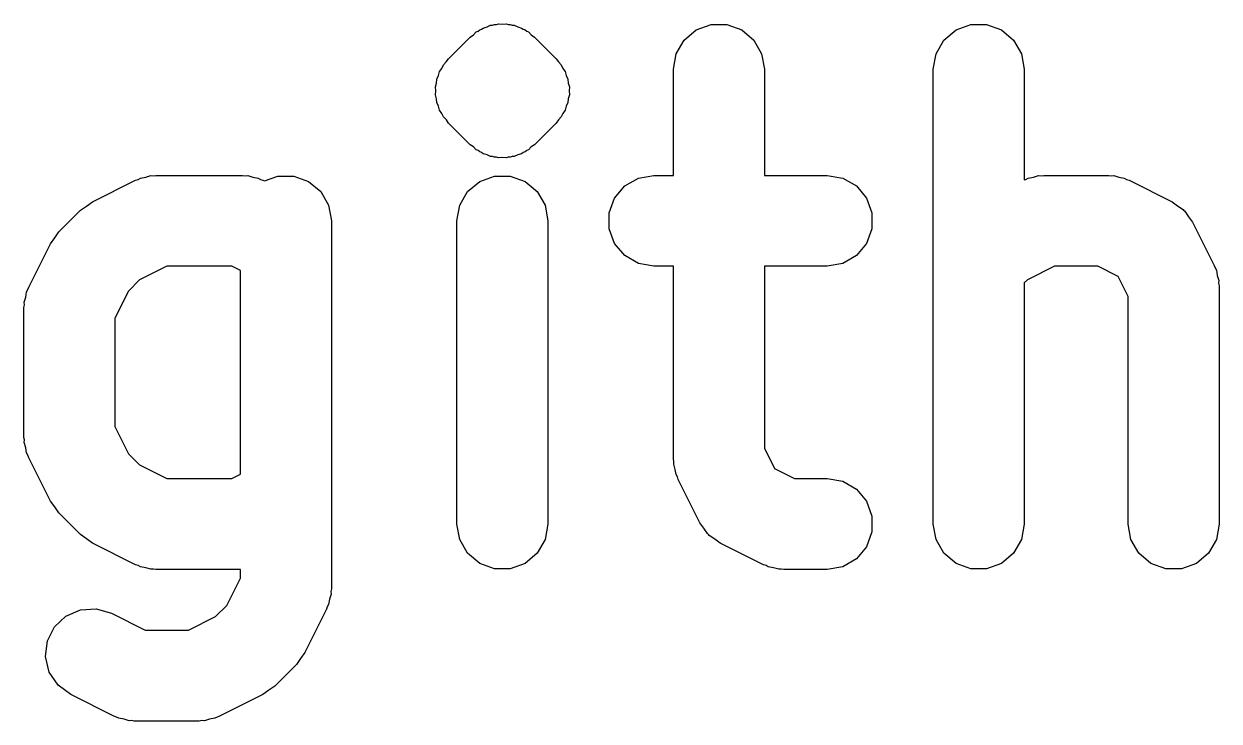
# Model space of a CAD drawing. Extents: x -0.1 to 56.2, y -70.1 to 0.1.
# Drawn here: x 18.05 to 21.993, y -17.554 to -15.254 of the extents above; entities that cross this region are included whole.
import ezdxf

# ---------------------------------------------------------------- set-up
doc = ezdxf.new("R2010")
doc.units = 0
doc.header["$MEASUREMENT"] = 0
doc.layers.add('BLACK', color=7, linetype='CONTINUOUS')

msp = doc.modelspace()

# ---------------------------------------------------------------- linework, layer by layer
at = {"layer": 'BLACK', "linetype": 'CONTINUOUS'}
for p, q in [((19.5779, -15.2642), (19.5897, -15.2587)), ((19.5897, -15.2587), (19.5963, -15.2581)), ((19.5963, -15.2581), (19.6025, -15.2558)), ((19.6025, -15.2558), (19.6091, -15.2558)), ((19.6091, -15.2558), (19.6155, -15.2541)), ((19.6155, -15.2541), (19.6286, -15.2553)), ((19.6286, -15.2553), (19.6416, -15.2541)), ((19.6416, -15.2541), (19.648, -15.2558)), ((19.648, -15.2558), (19.6546, -15.2558)), ((19.6546, -15.2558), (19.6608, -15.2581)), ((19.6608, -15.2581), (19.6674, -15.2587)), ((19.6674, -15.2587), (19.6793, -15.2642)), ((20.2679, -15.2737), (20.3168, -15.2558)), ((20.3168, -15.2558), (20.3689, -15.2558)), ((20.3689, -15.2558), (20.4179, -15.2737)), ((21.125, -15.2737), (21.174, -15.2558)), ((21.174, -15.2558), (21.226, -15.2558)), ((21.226, -15.2558), (21.275, -15.2737)), ((19.4511, -15.3689), (19.5225, -15.2975)), ((19.5225, -15.2975), (19.5333, -15.29)), ((19.5333, -15.29), (19.5425, -15.2807)), ((19.5425, -15.2807), (19.5485, -15.2779)), ((19.5485, -15.2779), (19.5536, -15.2737)), ((19.5536, -15.2737), (19.5598, -15.2714)), ((19.5598, -15.2714), (19.5652, -15.2676)), ((19.5652, -15.2676), (19.5779, -15.2642)), ((19.6793, -15.2642), (19.692, -15.2676)), ((19.692, -15.2676), (19.6974, -15.2714)), ((19.6974, -15.2714), (19.7036, -15.2737)), ((19.7036, -15.2737), (19.7086, -15.2779)), ((19.7086, -15.2779), (19.7146, -15.2807)), ((19.7146, -15.2807), (19.7239, -15.29)), ((19.7239, -15.29), (19.7346, -15.2975)), ((19.7346, -15.2975), (19.8061, -15.3689)), ((20.2279, -15.3072), (20.2679, -15.2737)), ((20.4179, -15.2737), (20.4578, -15.3072)), ((21.0851, -15.3072), (21.125, -15.2737)), ((21.275, -15.2737), (21.3149, -15.3072)), ((20.2019, -15.3523), (20.2279, -15.3072)), ((20.4578, -15.3072), (20.4838, -15.3523)), ((21.059, -15.3523), (21.0851, -15.3072)), ((21.3149, -15.3072), (21.341, -15.3523)), ((19.4435, -15.3797), (19.4511, -15.3689)), ((19.8061, -15.3689), (19.8136, -15.3797)), ((20.1929, -15.4036), (20.2019, -15.3523)), ((20.4838, -15.3523), (20.4929, -15.4036)), ((21.05, -15.4036), (21.059, -15.3523)), ((21.341, -15.3523), (21.35, -15.4036)), ((19.4178, -15.4243), (19.4212, -15.4116)), ((19.4212, -15.4116), (19.4287, -15.4009)), ((19.4287, -15.4009), (19.4343, -15.389)), ((19.4343, -15.389), (19.4435, -15.3797)), ((19.8136, -15.3797), (19.8229, -15.389)), ((19.8229, -15.389), (19.8284, -15.4009)), ((19.8284, -15.4009), (19.8359, -15.4116)), ((19.8359, -15.4116), (19.8393, -15.4243)), ((20.1929, -15.7536), (20.1929, -15.4036)), ((20.4929, -15.4036), (20.4929, -15.7536)), ((21.05, -16.9036), (21.05, -15.4036)), ((21.35, -15.4036), (21.35, -15.7686)), ((19.4077, -15.4619), (19.4111, -15.4493)), ((19.4111, -15.4493), (19.4123, -15.4362)), ((19.4123, -15.4362), (19.4178, -15.4243)), ((19.8393, -15.4243), (19.8449, -15.4362)), ((19.8449, -15.4362), (19.846, -15.4493)), ((19.846, -15.4493), (19.8494, -15.4619)), ((19.4089, -15.475), (19.4077, -15.4619)), ((19.4077, -15.4881), (19.4089, -15.475)), ((19.4111, -15.5008), (19.4077, -15.4881)), ((19.8494, -15.4881), (19.846, -15.5008)), ((19.8494, -15.4619), (19.8483, -15.475)), ((19.8483, -15.475), (19.8494, -15.4881)), ((19.4123, -15.5138), (19.4111, -15.5008)), ((19.4178, -15.5257), (19.4123, -15.5138)), ((19.4212, -15.5384), (19.4178, -15.5257)), ((19.8393, -15.5257), (19.8359, -15.5384)), ((19.8449, -15.5138), (19.8393, -15.5257)), ((19.846, -15.5008), (19.8449, -15.5138)), ((19.4287, -15.5491), (19.4212, -15.5384)), ((19.4343, -15.561), (19.4287, -15.5491)), ((19.4436, -15.5703), (19.4343, -15.561)), ((19.4511, -15.5811), (19.4436, -15.5703)), ((19.8136, -15.5703), (19.8061, -15.5811)), ((19.8229, -15.561), (19.8136, -15.5703)), ((19.8284, -15.5491), (19.8229, -15.561)), ((19.8359, -15.5384), (19.8284, -15.5491)), ((19.5225, -15.6525), (19.4511, -15.5811)), ((19.8061, -15.5811), (19.7346, -15.6525)), ((19.5333, -15.66), (19.5225, -15.6525)), ((19.7346, -15.6525), (19.7239, -15.66)), ((19.5425, -15.6693), (19.5333, -15.66)), ((19.5485, -15.6721), (19.5425, -15.6693)), ((19.5536, -15.6763), (19.5485, -15.6721)), ((19.5598, -15.6786), (19.5536, -15.6763)), ((19.5652, -15.6824), (19.5598, -15.6786)), ((19.5779, -15.6858), (19.5652, -15.6824)), ((19.5897, -15.6913), (19.5779, -15.6858)), ((19.5963, -15.6919), (19.5897, -15.6913)), ((19.6025, -15.6941), (19.5963, -15.6919)), ((19.6608, -15.6919), (19.6546, -15.6941)), ((19.6674, -15.6913), (19.6608, -15.6919)), ((19.6793, -15.6858), (19.6674, -15.6913)), ((19.692, -15.6824), (19.6793, -15.6858)), ((19.6974, -15.6786), (19.692, -15.6824)), ((19.7036, -15.6763), (19.6974, -15.6786)), ((19.7086, -15.6721), (19.7036, -15.6763)), ((19.7146, -15.6693), (19.7086, -15.6721)), ((19.7239, -15.66), (19.7146, -15.6693)), ((19.6091, -15.6941), (19.6025, -15.6941)), ((19.6155, -15.6959), (19.6091, -15.6941)), ((19.6286, -15.6947), (19.6155, -15.6959)), ((19.6416, -15.6959), (19.6286, -15.6947)), ((19.648, -15.6941), (19.6416, -15.6959)), ((19.6546, -15.6941), (19.648, -15.6941)), ((18.2758, -15.8408), (18.4186, -15.7694)), ((18.4186, -15.7694), (18.4269, -15.7669)), ((18.4269, -15.7669), (18.4344, -15.7626)), ((18.4344, -15.7626), (18.4517, -15.7596)), ((18.4517, -15.7596), (18.4686, -15.7546)), ((18.4686, -15.7546), (18.4772, -15.7551)), ((18.4772, -15.7551), (18.4857, -15.7536)), ((18.4857, -15.7536), (18.7714, -15.7536)), ((18.7714, -15.7536), (18.7799, -15.7551)), ((18.7799, -15.7551), (18.7886, -15.7546)), ((18.7886, -15.7546), (18.8054, -15.7596)), ((18.8054, -15.7596), (18.8227, -15.7626)), ((18.8227, -15.7626), (18.8302, -15.7669)), ((18.8302, -15.7669), (18.8385, -15.7694)), ((18.8385, -15.7694), (18.8438, -15.772)), ((18.8438, -15.772), (18.8882, -15.7558)), ((18.8882, -15.7558), (18.9403, -15.7558)), ((18.9403, -15.7558), (18.9893, -15.7737)), ((19.5536, -15.7737), (19.6025, -15.7558)), ((19.6025, -15.7558), (19.6546, -15.7558)), ((19.6546, -15.7558), (19.7036, -15.7737)), ((20.0322, -15.7887), (20.0773, -15.7626)), ((20.0773, -15.7626), (20.1286, -15.7536)), ((20.1286, -15.7536), (20.1929, -15.7536)), ((20.4929, -15.7536), (20.7, -15.7536)), ((20.7, -15.7536), (20.7513, -15.7626)), ((20.7513, -15.7626), (20.7964, -15.7887)), ((21.35, -15.7686), (21.3555, -15.7669)), ((21.3555, -15.7669), (21.363, -15.7626)), ((21.363, -15.7626), (21.3803, -15.7596)), ((21.3803, -15.7596), (21.3971, -15.7546)), ((21.3971, -15.7546), (21.4058, -15.7551)), ((21.4058, -15.7551), (21.4143, -15.7536)), ((21.4143, -15.7536), (21.6286, -15.7536)), ((21.6286, -15.7536), (21.6371, -15.7551)), ((21.6371, -15.7551), (21.6457, -15.7546)), ((21.6457, -15.7546), (21.6626, -15.7596)), ((21.6626, -15.7596), (21.6799, -15.7626)), ((21.6799, -15.7626), (21.6874, -15.7669)), ((21.6874, -15.7669), (21.6957, -15.7694)), ((21.6957, -15.7694), (21.8385, -15.8408)), ((18.9893, -15.7737), (19.0292, -15.8072)), ((19.0292, -15.8072), (19.0552, -15.8523)), ((19.4876, -15.8523), (19.5137, -15.8072)), ((19.5137, -15.8072), (19.5536, -15.7737)), ((19.7036, -15.7737), (19.7435, -15.8072)), ((19.7435, -15.8072), (19.7695, -15.8523)), ((19.9987, -15.8286), (20.0322, -15.7887)), ((20.7964, -15.7887), (20.8299, -15.8286)), ((18.2565, -15.8551), (18.2758, -15.8408)), ((19.9809, -15.8775), (19.9987, -15.8286)), ((20.8299, -15.8286), (20.8477, -15.8775)), ((21.8385, -15.8408), (21.8562, -15.8539)), ((18.1654, -15.9404), (18.2368, -15.8689)), ((18.2368, -15.8689), (18.2565, -15.8551)), ((19.0552, -15.8523), (19.0643, -15.9036)), ((19.4786, -15.9036), (19.4876, -15.8523)), ((19.7695, -15.8523), (19.7786, -15.9036)), ((19.9809, -15.9296), (19.9809, -15.8775)), ((20.8477, -15.8775), (20.8477, -15.9296)), ((21.8562, -15.8539), (21.8746, -15.8661)), ((21.8746, -15.8661), (21.877, -15.8694)), ((21.877, -15.8694), (21.8804, -15.8719)), ((21.8804, -15.8719), (21.8925, -15.8902)), ((19.0643, -15.9036), (19.0643, -17.1179)), ((19.4786, -16.9036), (19.4786, -15.9036)), ((19.7786, -15.9036), (19.7786, -16.9036)), ((21.8925, -15.8902), (21.9056, -15.9079)), ((21.9056, -15.9079), (21.977, -16.0508)), ((18.1373, -15.9793), (18.1516, -15.96)), ((18.1516, -15.96), (18.1654, -15.9404)), ((19.9987, -15.9786), (19.9809, -15.9296)), ((20.8477, -15.9296), (20.8299, -15.9786)), ((18.0658, -16.1222), (18.1373, -15.9793)), ((20.0322, -16.0185), (19.9987, -15.9786)), ((20.8299, -15.9786), (20.7964, -16.0185)), ((20.0773, -16.0445), (20.0322, -16.0185)), ((20.1286, -16.0536), (20.0773, -16.0445)), ((20.7513, -16.0445), (20.7, -16.0536)), ((20.7964, -16.0185), (20.7513, -16.0445)), ((18.5211, -16.0536), (18.4317, -16.0983)), ((18.736, -16.0536), (18.5211, -16.0536)), ((18.7643, -16.0677), (18.736, -16.0536)), ((18.7643, -16.7394), (18.7643, -16.0677)), ((20.1929, -16.0536), (20.1286, -16.0536)), ((20.1929, -16.6893), (20.1929, -16.0536)), ((20.7, -16.0536), (20.4929, -16.0536)), ((20.4929, -16.0536), (20.4929, -16.6539)), ((21.4497, -16.0536), (21.3603, -16.0983)), ((21.5932, -16.0536), (21.4497, -16.0536)), ((21.6596, -16.0868), (21.5932, -16.0536)), ((21.6929, -16.1533), (21.6596, -16.0868)), ((21.977, -16.0508), (21.9795, -16.0591)), ((21.9795, -16.0591), (21.9838, -16.0666)), ((21.9838, -16.0666), (21.9869, -16.0839)), ((21.9869, -16.0839), (21.9919, -16.1007)), ((18.0634, -16.1305), (18.0658, -16.1222)), ((18.4317, -16.0983), (18.3947, -16.1353)), ((21.3603, -16.0983), (21.35, -16.1086)), ((21.35, -16.1086), (21.35, -16.9036)), ((21.9919, -16.1007), (21.9914, -16.1093)), ((21.9914, -16.1093), (21.9929, -16.1179)), ((21.9929, -16.1179), (21.9929, -16.9036)), ((18.051, -16.1721), (18.056, -16.1553)), ((18.056, -16.1553), (18.059, -16.138)), ((18.059, -16.138), (18.0634, -16.1305)), ((18.3947, -16.1353), (18.35, -16.2247)), ((21.6929, -16.9036), (21.6929, -16.1533)), ((18.05, -16.1893), (18.0515, -16.1808)), ((18.05, -16.6179), (18.05, -16.1893)), ((18.0515, -16.1808), (18.051, -16.1721)), ((18.35, -16.2247), (18.35, -16.5824)), ((18.35, -16.5824), (18.3947, -16.6719)), ((18.0515, -16.6264), (18.05, -16.6179)), ((18.051, -16.635), (18.0515, -16.6264)), ((18.056, -16.6519), (18.051, -16.635)), ((18.059, -16.6692), (18.056, -16.6519)), ((18.0634, -16.6766), (18.059, -16.6692)), ((18.0658, -16.6849), (18.0634, -16.6766)), ((18.3947, -16.6719), (18.4317, -16.7089)), ((20.4929, -16.6539), (20.5261, -16.7203)), ((18.1373, -16.8278), (18.0658, -16.6849)), ((18.4317, -16.7089), (18.5211, -16.7536)), ((20.1944, -16.6978), (20.1929, -16.6893)), ((20.1938, -16.7064), (20.1944, -16.6978)), ((20.1989, -16.7233), (20.1938, -16.7064)), ((18.5211, -16.7536), (18.736, -16.7536)), ((18.736, -16.7536), (18.7643, -16.7394)), ((20.2019, -16.7406), (20.1989, -16.7233)), ((20.2062, -16.7481), (20.2019, -16.7406)), ((20.2087, -16.7564), (20.2062, -16.7481)), ((20.2801, -16.8992), (20.2087, -16.7564)), ((20.5261, -16.7203), (20.5926, -16.7536)), ((20.5926, -16.7536), (20.7, -16.7536)), ((20.7, -16.7536), (20.7513, -16.7626)), ((20.7513, -16.7626), (20.7964, -16.7887)), ((20.7964, -16.7887), (20.8299, -16.8286)), ((18.1516, -16.8471), (18.1373, -16.8278)), ((20.8299, -16.8286), (20.8477, -16.8775)), ((18.1654, -16.8668), (18.1516, -16.8471)), ((18.2368, -16.9382), (18.1654, -16.8668)), ((19.4876, -16.9549), (19.4786, -16.9036)), ((19.7786, -16.9036), (19.7695, -16.9549)), ((20.2932, -16.9169), (20.2801, -16.8992)), ((20.8477, -16.8775), (20.8477, -16.9296)), ((21.059, -16.9549), (21.05, -16.9036)), ((21.35, -16.9036), (21.341, -16.9549)), ((21.7019, -16.9549), (21.6929, -16.9036)), ((21.9929, -16.9036), (21.9838, -16.9549)), ((18.2565, -16.952), (18.2368, -16.9382)), ((18.2758, -16.9663), (18.2565, -16.952)), ((20.3054, -16.9353), (20.2932, -16.9169)), ((20.3087, -16.9377), (20.3054, -16.9353)), ((20.3112, -16.9411), (20.3087, -16.9377)), ((20.3295, -16.9532), (20.3112, -16.9411)), ((20.3472, -16.9663), (20.3295, -16.9532)), ((20.8477, -16.9296), (20.8299, -16.9786)), ((18.4186, -17.0377), (18.2758, -16.9663)), ((19.5137, -17), (19.4876, -16.9549)), ((19.7695, -16.9549), (19.7435, -17)), ((20.4901, -17.0377), (20.3472, -16.9663)), ((20.8299, -16.9786), (20.7964, -17.0185)), ((21.0851, -17), (21.059, -16.9549)), ((21.341, -16.9549), (21.3149, -17)), ((21.7279, -17), (21.7019, -16.9549)), ((21.9838, -16.9549), (21.9578, -17)), ((19.5536, -17.0335), (19.5137, -17)), ((19.7435, -17), (19.7036, -17.0335)), ((20.7964, -17.0185), (20.7513, -17.0445)), ((21.125, -17.0335), (21.0851, -17)), ((21.3149, -17), (21.275, -17.0335)), ((21.7679, -17.0335), (21.7279, -17)), ((21.9578, -17), (21.9179, -17.0335)), ((18.4269, -17.0402), (18.4186, -17.0377)), ((18.4344, -17.0445), (18.4269, -17.0402)), ((18.4517, -17.0476), (18.4344, -17.0445)), ((18.4686, -17.0526), (18.4517, -17.0476)), ((18.4772, -17.0521), (18.4686, -17.0526)), ((18.4857, -17.0536), (18.4772, -17.0521)), ((18.7643, -17.0536), (18.4857, -17.0536)), ((18.7643, -17.0824), (18.7643, -17.0536)), ((19.6025, -17.0513), (19.5536, -17.0335)), ((19.6546, -17.0513), (19.6025, -17.0513)), ((19.7036, -17.0335), (19.6546, -17.0513)), ((20.4983, -17.0402), (20.4901, -17.0377)), ((20.5058, -17.0445), (20.4983, -17.0402)), ((20.5231, -17.0476), (20.5058, -17.0445)), ((20.54, -17.0526), (20.5231, -17.0476)), ((20.5486, -17.0521), (20.54, -17.0526)), ((20.5571, -17.0536), (20.5486, -17.0521)), ((20.7, -17.0536), (20.5571, -17.0536)), ((20.7513, -17.0445), (20.7, -17.0536)), ((21.174, -17.0513), (21.125, -17.0335)), ((21.226, -17.0513), (21.174, -17.0513)), ((21.275, -17.0335), (21.226, -17.0513)), ((21.8168, -17.0513), (21.7679, -17.0335)), ((21.8689, -17.0513), (21.8168, -17.0513)), ((21.9179, -17.0335), (21.8689, -17.0513)), ((18.7196, -17.1719), (18.7643, -17.0824)), ((19.0633, -17.135), (19.0583, -17.1519)), ((19.0643, -17.1179), (19.0628, -17.1264)), ((19.0628, -17.1264), (19.0633, -17.135)), ((18.1888, -17.207), (18.2366, -17.1862)), ((18.2366, -17.1862), (18.2886, -17.1831)), ((18.2886, -17.1831), (18.3385, -17.198)), ((18.6826, -17.2089), (18.7196, -17.1719)), ((19.0484, -17.1849), (18.977, -17.3278)), ((19.0509, -17.1767), (19.0484, -17.1849)), ((19.0552, -17.1692), (19.0509, -17.1767)), ((19.0583, -17.1519), (19.0552, -17.1692)), ((18.151, -17.2428), (18.1888, -17.207)), ((18.3385, -17.198), (18.4497, -17.2536)), ((18.5932, -17.2536), (18.6826, -17.2089)), ((18.1277, -17.2894), (18.151, -17.2428)), ((18.4497, -17.2536), (18.5932, -17.2536)), ((18.1217, -17.3411), (18.1277, -17.2894)), ((18.1338, -17.3918), (18.1217, -17.3411)), ((18.9627, -17.3471), (18.9489, -17.3668)), ((18.977, -17.3278), (18.9627, -17.3471)), ((18.9489, -17.3668), (18.8775, -17.4382)), ((18.1625, -17.4353), (18.1338, -17.3918)), ((18.2043, -17.4663), (18.1625, -17.4353)), ((18.3472, -17.5377), (18.2043, -17.4663)), ((18.8385, -17.4663), (18.6957, -17.5377)), ((18.8578, -17.452), (18.8385, -17.4663)), ((18.8775, -17.4382), (18.8578, -17.452)), ((18.3555, -17.5402), (18.3472, -17.5377)), ((18.363, -17.5445), (18.3555, -17.5402)), ((18.3803, -17.5476), (18.363, -17.5445)), ((18.6799, -17.5445), (18.6626, -17.5476)), ((18.6874, -17.5402), (18.6799, -17.5445)), ((18.6957, -17.5377), (18.6874, -17.5402)), ((18.3971, -17.5526), (18.3803, -17.5476)), ((18.4058, -17.5521), (18.3971, -17.5526)), ((18.4143, -17.5536), (18.4058, -17.5521)), ((18.6286, -17.5536), (18.4143, -17.5536)), ((18.6371, -17.5521), (18.6286, -17.5536)), ((18.6457, -17.5526), (18.6371, -17.5521)), ((18.6626, -17.5476), (18.6457, -17.5526))]:
    msp.add_line(p, q, dxfattribs=at)

doc.saveas('drawing.dxf')
